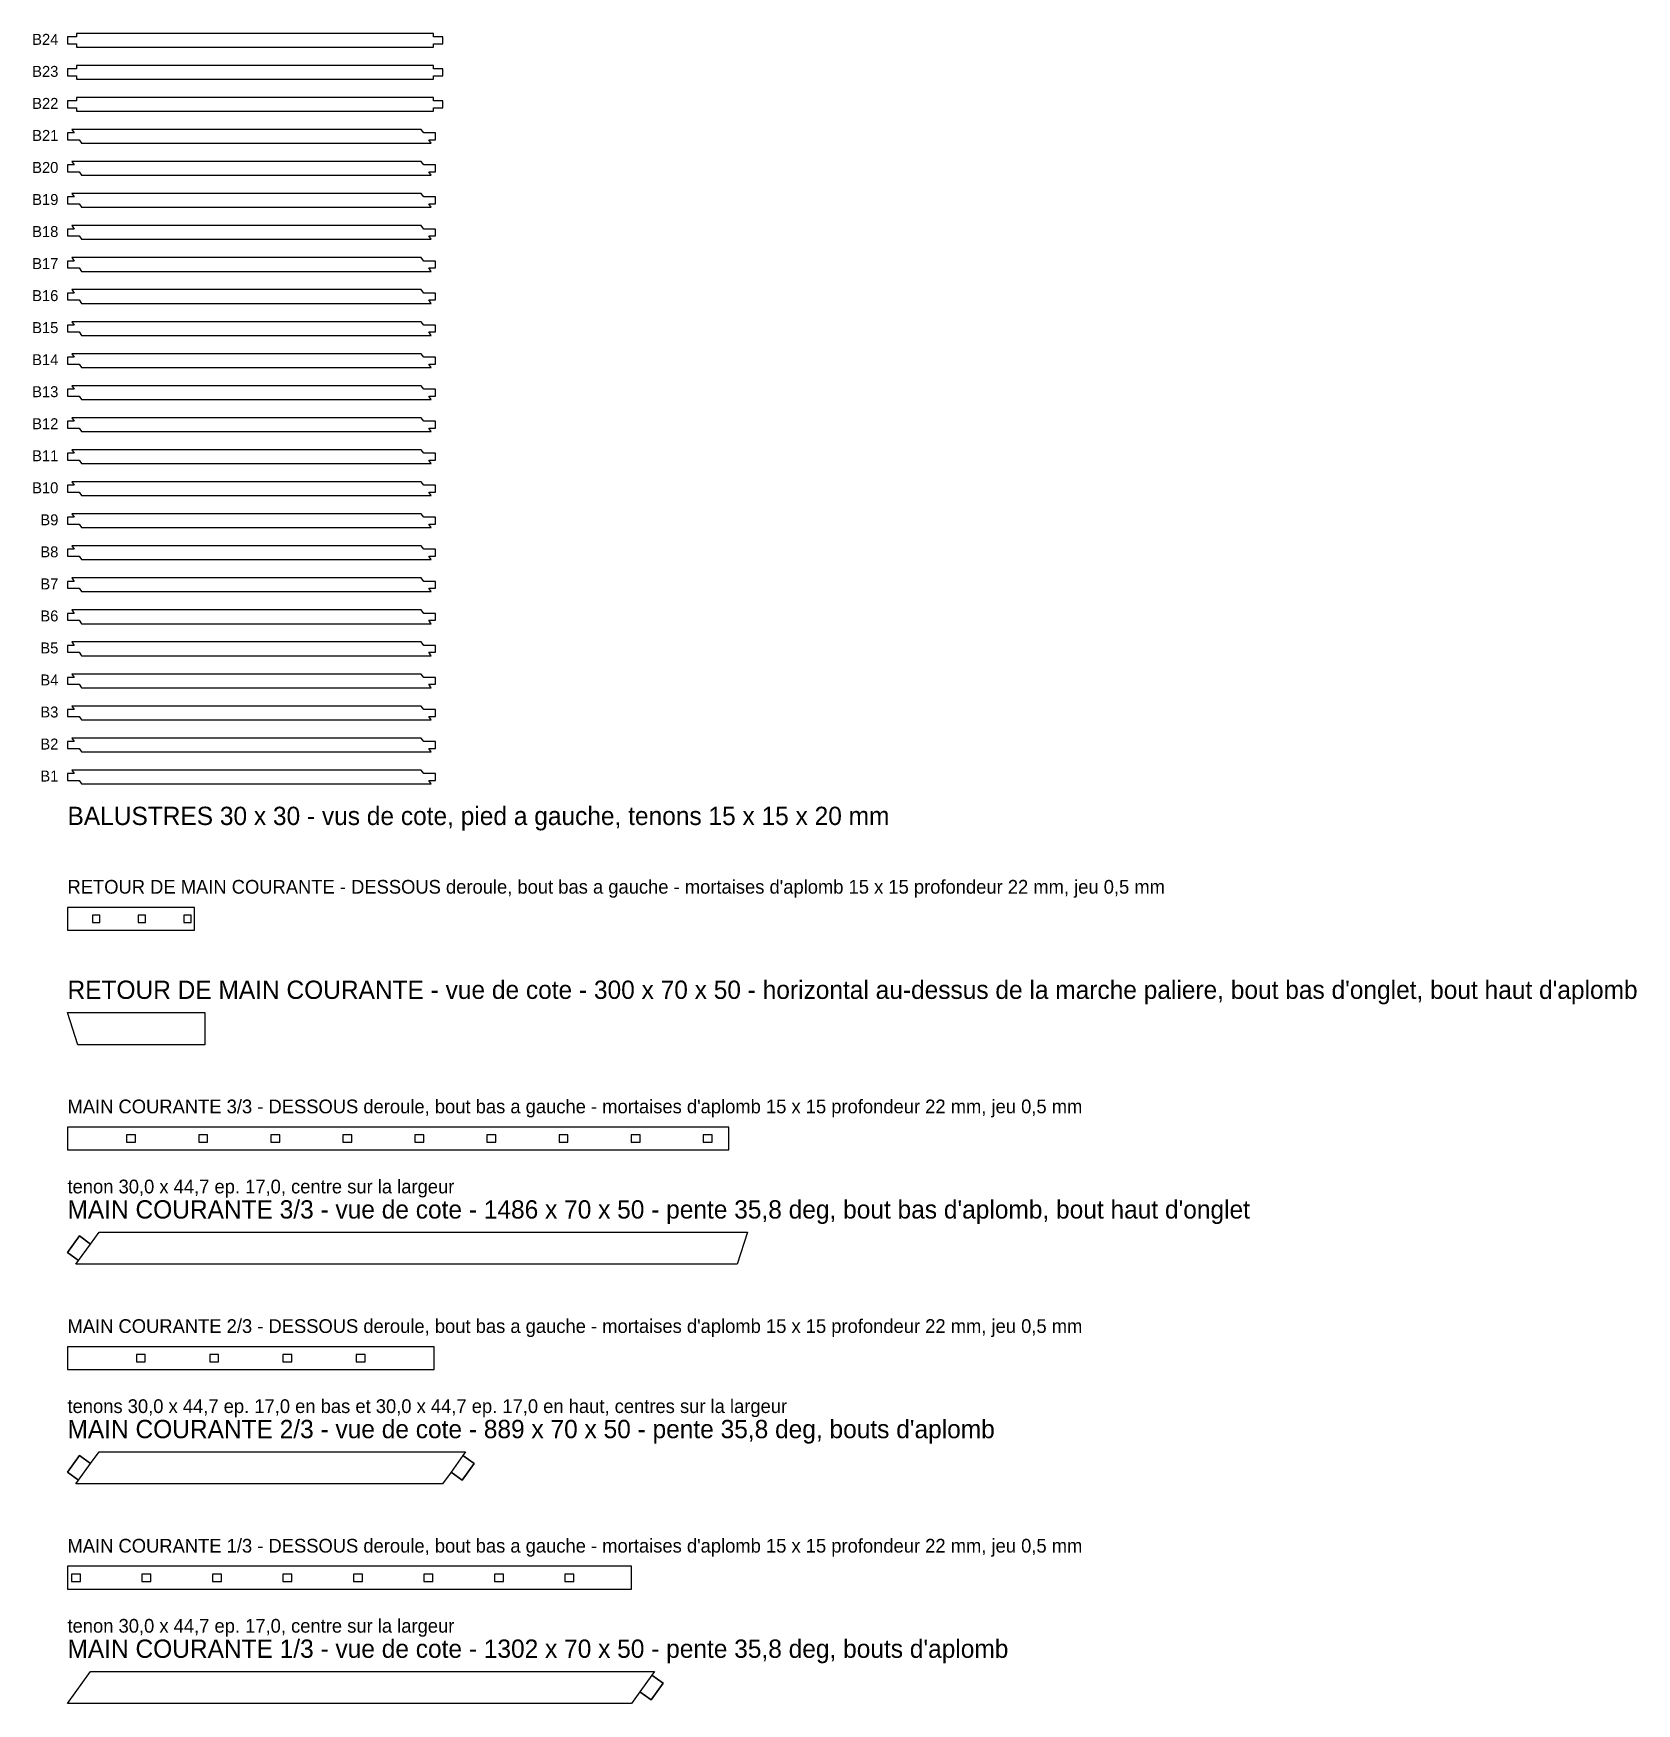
# Model space of a CAD drawing. Header units: millimetres. Extents: x -74 to 3428, y 0 to 3650.
import ezdxf
from ezdxf.enums import TextEntityAlignment as Align

# ---------------------------------------------------------------- set-up
doc = ezdxf.new("R2010")
doc.units = ezdxf.units.MM
for name, color, linetype in [('DECOUPE', 7, 'CONTINUOUS'), ('MORTAISE', 2, 'CONTINUOUS'), ('TENON', 6, 'CONTINUOUS'), ('TEXTE', 3, 'CONTINUOUS')]:
    doc.layers.add(name, color=color, linetype=linetype)

msp = doc.modelspace()

# ---------------------------------------------------------------- linework, layer by layer
at = {"layer": 'DECOUPE'}
for points in [[(20, 3650), (20, 3642.5), (0, 3642.5), (0, 3627.5), (20, 3627.5), (20, 3620), (800, 3620), (800, 3627.5), (820, 3627.5), (820, 3642.5), (800, 3642.5), (800, 3650)], [(20, 3580), (20, 3572.5), (0, 3572.5), (0, 3557.5), (20, 3557.5), (20, 3550), (800, 3550), (800, 3557.5), (820, 3557.5), (820, 3572.5), (800, 3572.5), (800, 3580)], [(20, 3510), (20, 3502.5), (0, 3502.5), (0, 3487.5), (20, 3487.5), (20, 3480), (800, 3480), (800, 3487.5), (820, 3487.5), (820, 3502.5), (800, 3502.5), (800, 3510)], [(9.2, 3440), (14.6, 3432.5), (0, 3432.5), (0, 3417.5), (25.4, 3417.5), (30.8, 3410), (794.544, 3410), (789.144, 3417.5), (803.744, 3417.5), (803.744, 3432.5), (778.344, 3432.5), (772.944, 3440)], [(9.2, 3370), (14.6, 3362.5), (0, 3362.5), (0, 3347.5), (25.4, 3347.5), (30.8, 3340), (794.544, 3340), (789.144, 3347.5), (803.744, 3347.5), (803.744, 3362.5), (778.344, 3362.5), (772.944, 3370)], [(9.2, 3300), (14.6, 3292.5), (0, 3292.5), (0, 3277.5), (25.4, 3277.5), (30.8, 3270), (794.544, 3270), (789.144, 3277.5), (803.744, 3277.5), (803.744, 3292.5), (778.344, 3292.5), (772.944, 3300)], [(9.2, 3230), (14.6, 3222.5), (0, 3222.5), (0, 3207.5), (25.4, 3207.5), (30.8, 3200), (794.544, 3200), (789.144, 3207.5), (803.744, 3207.5), (803.744, 3222.5), (778.344, 3222.5), (772.944, 3230)], [(9.2, 3160), (14.6, 3152.5), (0, 3152.5), (0, 3137.5), (25.4, 3137.5), (30.8, 3130), (794.544, 3130), (789.144, 3137.5), (803.744, 3137.5), (803.744, 3152.5), (778.344, 3152.5), (772.944, 3160)], [(9.2, 3090), (14.6, 3082.5), (0, 3082.5), (0, 3067.5), (25.4, 3067.5), (30.8, 3060), (794.544, 3060), (789.144, 3067.5), (803.744, 3067.5), (803.744, 3082.5), (778.344, 3082.5), (772.944, 3090)], [(9.2, 3020), (14.6, 3012.5), (0, 3012.5), (0, 2997.5), (25.4, 2997.5), (30.8, 2990), (794.544, 2990), (789.144, 2997.5), (803.744, 2997.5), (803.744, 3012.5), (778.344, 3012.5), (772.944, 3020)], [(9.2, 2950), (14.6, 2942.5), (0, 2942.5), (0, 2927.5), (25.4, 2927.5), (30.8, 2920), (794.544, 2920), (789.144, 2927.5), (803.744, 2927.5), (803.744, 2942.5), (778.344, 2942.5), (772.944, 2950)], [(9.2, 2880), (14.6, 2872.5), (0, 2872.5), (0, 2857.5), (25.4, 2857.5), (30.8, 2850), (794.544, 2850), (789.144, 2857.5), (803.744, 2857.5), (803.744, 2872.5), (778.344, 2872.5), (772.944, 2880)], [(9.2, 2810), (14.6, 2802.5), (0, 2802.5), (0, 2787.5), (25.4, 2787.5), (30.8, 2780), (794.544, 2780), (789.144, 2787.5), (803.744, 2787.5), (803.744, 2802.5), (778.344, 2802.5), (772.944, 2810)], [(9.2, 2740), (14.6, 2732.5), (0, 2732.5), (0, 2717.5), (25.4, 2717.5), (30.8, 2710), (794.544, 2710), (789.144, 2717.5), (803.744, 2717.5), (803.744, 2732.5), (778.344, 2732.5), (772.944, 2740)], [(9.2, 2670), (14.6, 2662.5), (0, 2662.5), (0, 2647.5), (25.4, 2647.5), (30.8, 2640), (794.544, 2640), (789.144, 2647.5), (803.744, 2647.5), (803.744, 2662.5), (778.344, 2662.5), (772.944, 2670)], [(9.2, 2600), (14.6, 2592.5), (0, 2592.5), (0, 2577.5), (25.4, 2577.5), (30.8, 2570), (794.544, 2570), (789.144, 2577.5), (803.744, 2577.5), (803.744, 2592.5), (778.344, 2592.5), (772.944, 2600)], [(9.2, 2530), (14.6, 2522.5), (0, 2522.5), (0, 2507.5), (25.4, 2507.5), (30.8, 2500), (794.544, 2500), (789.144, 2507.5), (803.744, 2507.5), (803.744, 2522.5), (778.344, 2522.5), (772.944, 2530)], [(9.2, 2460), (14.6, 2452.5), (0, 2452.5), (0, 2437.5), (25.4, 2437.5), (30.8, 2430), (794.544, 2430), (789.144, 2437.5), (803.744, 2437.5), (803.744, 2452.5), (778.344, 2452.5), (772.944, 2460)], [(9.2, 2390), (14.6, 2382.5), (0, 2382.5), (0, 2367.5), (25.4, 2367.5), (30.8, 2360), (794.544, 2360), (789.144, 2367.5), (803.744, 2367.5), (803.744, 2382.5), (778.344, 2382.5), (772.944, 2390)], [(9.2, 2320), (14.6, 2312.5), (0, 2312.5), (0, 2297.5), (25.4, 2297.5), (30.8, 2290), (794.544, 2290), (789.144, 2297.5), (803.744, 2297.5), (803.744, 2312.5), (778.344, 2312.5), (772.944, 2320)], [(9.2, 2250), (14.6, 2242.5), (0, 2242.5), (0, 2227.5), (25.4, 2227.5), (30.8, 2220), (794.544, 2220), (789.144, 2227.5), (803.744, 2227.5), (803.744, 2242.5), (778.344, 2242.5), (772.944, 2250)], [(9.2, 2180), (14.6, 2172.5), (0, 2172.5), (0, 2157.5), (25.4, 2157.5), (30.8, 2150), (794.544, 2150), (789.144, 2157.5), (803.744, 2157.5), (803.744, 2172.5), (778.344, 2172.5), (772.944, 2180)], [(9.2, 2110), (14.6, 2102.5), (0, 2102.5), (0, 2087.5), (25.4, 2087.5), (30.8, 2080), (794.544, 2080), (789.144, 2087.5), (803.744, 2087.5), (803.744, 2102.5), (778.344, 2102.5), (772.944, 2110)], [(9.2, 2040), (14.6, 2032.5), (0, 2032.5), (0, 2017.5), (25.4, 2017.5), (30.8, 2010), (794.544, 2010), (789.144, 2017.5), (803.744, 2017.5), (803.744, 2032.5), (778.344, 2032.5), (772.944, 2040)], [(0, 1690), (277.422, 1690), (277.422, 1740), (0, 1740)], [(0, 1510), (300, 1510), (300, 1440), (22.578, 1440)], [(0, 1210), (1444.891, 1210), (1444.891, 1260), (0, 1260)], [(68.903, 1030), (1485.972, 1030), (1463.394, 960), (18.503, 960), (24.346, 968.115), (0, 985.644), (26.093, 1021.885), (50.439, 1004.356)], [(0, 730), (800.952, 730), (800.952, 780), (0, 780)], [(68.903, 550), (869.855, 550), (864.012, 541.885), (888.358, 524.356), (862.265, 488.115), (837.919, 505.644), (819.455, 480), (18.503, 480), (24.346, 488.115), (0, 505.644), (26.093, 541.885), (50.439, 524.356)], [(0, 250), (1232.234, 250), (1232.234, 300), (0, 300)], [(50.4, 70), (1282.634, 70), (1276.791, 61.885), (1301.137, 44.356), (1275.044, 8.115), (1250.698, 25.644), (1232.234, 0), (0, 0)]]:
    msp.add_lwpolyline(points, close=True, dxfattribs=at)
at = {"layer": 'MORTAISE'}
for points in [[(54.422, 1707), (70.422, 1707), (70.422, 1723), (54.422, 1723)], [(154.422, 1707), (170.422, 1707), (170.422, 1723), (154.422, 1723)], [(254.422, 1707), (270.422, 1707), (270.422, 1723), (254.422, 1723)], [(129.227, 1227), (148.71, 1227), (148.71, 1243), (129.227, 1243)], [(286.679, 1227), (306.162, 1227), (306.162, 1243), (286.679, 1243)], [(444.131, 1227), (463.615, 1227), (463.615, 1243), (444.131, 1243)], [(601.583, 1227), (621.067, 1227), (621.067, 1243), (601.583, 1243)], [(759.035, 1227), (778.519, 1227), (778.519, 1243), (759.035, 1243)], [(916.487, 1227), (935.971, 1227), (935.971, 1243), (916.487, 1243)], [(1073.939, 1227), (1093.423, 1227), (1093.423, 1243), (1073.939, 1243)], [(1231.391, 1227), (1250.875, 1227), (1250.875, 1243), (1231.391, 1243)], [(1388.844, 1227), (1408.327, 1227), (1408.327, 1243), (1388.844, 1243)], [(150.449, 747), (169.932, 747), (169.932, 763), (150.449, 763)], [(310.639, 747), (330.123, 747), (330.123, 763), (310.639, 763)], [(470.829, 747), (490.313, 747), (490.313, 763), (470.829, 763)], [(631.02, 747), (650.503, 747), (650.503, 763), (631.02, 763)], [(8.742, 267), (28.225, 267), (28.225, 283), (8.742, 283)], [(162.771, 267), (182.254, 267), (182.254, 283), (162.771, 283)], [(316.8, 267), (336.284, 267), (336.284, 283), (316.8, 283)], [(470.829, 267), (490.313, 267), (490.313, 283), (470.829, 283)], [(624.859, 267), (644.342, 267), (644.342, 283), (624.859, 283)], [(778.888, 267), (798.371, 267), (798.371, 283), (778.888, 283)], [(932.917, 267), (952.401, 267), (952.401, 283), (932.917, 283)], [(1086.946, 267), (1106.43, 267), (1106.43, 283), (1086.946, 283)]]:
    msp.add_lwpolyline(points, close=True, dxfattribs=at)
at = {"layer": 'TENON'}
for points in [[(0, 985.644), (24.346, 968.115), (50.439, 1004.356), (26.093, 1021.885)], [(0, 505.644), (24.346, 488.115), (50.439, 524.356), (26.093, 541.885)], [(837.919, 505.644), (862.265, 488.115), (888.358, 524.356), (864.012, 541.885)], [(1250.698, 25.644), (1275.044, 8.115), (1301.137, 44.356), (1276.791, 61.885)]]:
    msp.add_lwpolyline(points, close=True, dxfattribs=at)

# ---------------------------------------------------------------- texts
at = {"layer": 'TEXTE'}
for s, p in [('B24', (-20, 3625)), ('B23', (-20, 3555)), ('B22', (-20, 3485)), ('B21', (-20, 3415)), ('B20', (-20, 3345)), ('B19', (-20, 3275)), ('B18', (-20, 3205)), ('B17', (-20, 3135)), ('B16', (-20, 3065)), ('B15', (-20, 2995)), ('B14', (-20, 2925)), ('B13', (-20, 2855)), ('B12', (-20, 2785)), ('B11', (-20, 2715)), ('B10', (-20, 2645)), ('B9', (-20, 2575)), ('B8', (-20, 2505)), ('B7', (-20, 2435)), ('B6', (-20, 2365)), ('B5', (-20, 2295)), ('B4', (-20, 2225)), ('B3', (-20, 2155)), ('B2', (-20, 2085)), ('B1', (-20, 2015))]:
    msp.add_text(s, height=24, dxfattribs=at).set_placement(p, align=Align.RIGHT)
for s, height, p in [('BALUSTRES 30 x 30 - vus de cote, pied a gauche, tenons 15 x 15 x 20 mm', 40, (0, 1920)), ("RETOUR DE MAIN COURANTE - DESSOUS deroule, bout bas a gauche - mortaises d'aplomb 15 x 15 profondeur 22 mm, jeu 0,5 mm", 30, (0, 1770)), ("RETOUR DE MAIN COURANTE - vue de cote - 300 x 70 x 50 - horizontal au-dessus de la marche paliere, bout bas d'onglet, bout haut d'aplomb", 40, (0, 1540)), ("MAIN COURANTE 3/3 - DESSOUS deroule, bout bas a gauche - mortaises d'aplomb 15 x 15 profondeur 22 mm, jeu 0,5 mm", 30, (0, 1290)), ('tenon 30,0 x 44,7 ep. 17,0, centre sur la largeur', 30, (0, 1115)), ("MAIN COURANTE 3/3 - vue de cote - 1486 x 70 x 50 - pente 35,8 deg, bout bas d'aplomb, bout haut d'onglet", 40, (0, 1060)), ("MAIN COURANTE 2/3 - DESSOUS deroule, bout bas a gauche - mortaises d'aplomb 15 x 15 profondeur 22 mm, jeu 0,5 mm", 30, (0, 810)), ('tenons 30,0 x 44,7 ep. 17,0 en bas et 30,0 x 44,7 ep. 17,0 en haut, centres sur la largeur', 30, (0, 635)), ("MAIN COURANTE 2/3 - vue de cote - 889 x 70 x 50 - pente 35,8 deg, bouts d'aplomb", 40, (0, 580)), ("MAIN COURANTE 1/3 - DESSOUS deroule, bout bas a gauche - mortaises d'aplomb 15 x 15 profondeur 22 mm, jeu 0,5 mm", 30, (0, 330)), ('tenon 30,0 x 44,7 ep. 17,0, centre sur la largeur', 30, (0, 155)), ("MAIN COURANTE 1/3 - vue de cote - 1302 x 70 x 50 - pente 35,8 deg, bouts d'aplomb", 40, (0, 100))]:
    msp.add_text(s, height=height, dxfattribs=at).set_placement(p)

doc.saveas('drawing.dxf')
